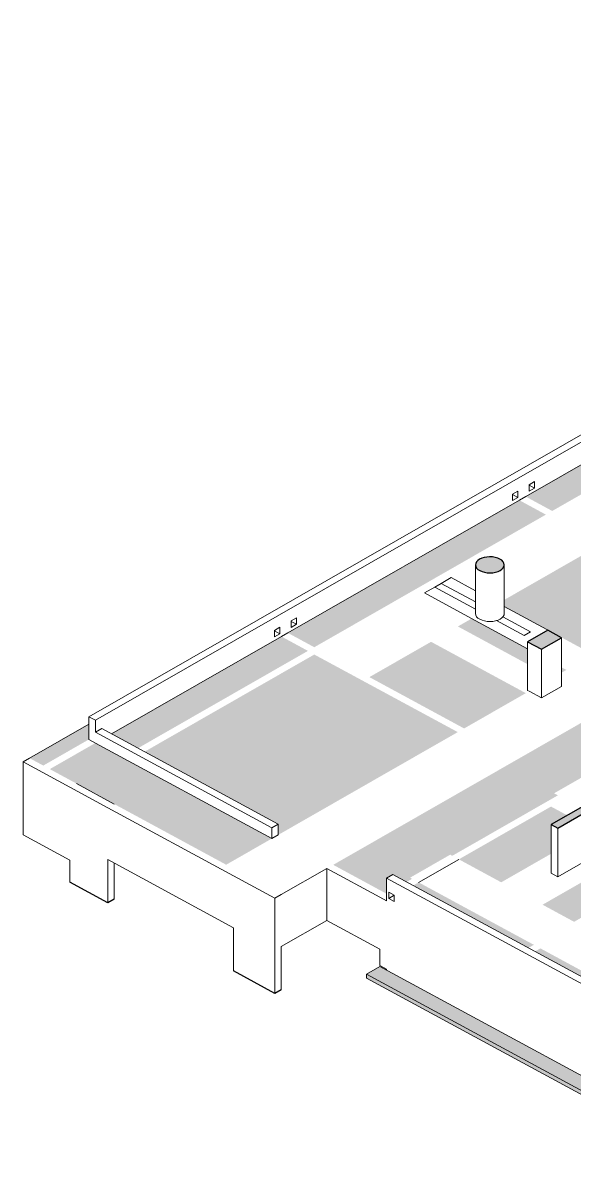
# Model space of a CAD drawing. Header units: centimetres. Extents: x -2136 to 34701, y -1430 to 84208.
# Drawn here: x 9150 to 10295, y 62409 to 64815 of the extents above; entities that cross this region are included whole.
import ezdxf

# ---------------------------------------------------------------- set-up
doc = ezdxf.new("R2010")
doc.units = ezdxf.units.CM
for name, color, linetype, lineweight in [('A-FLOR', 7, 'Continuous', 18), ('S-BEAM', 7, 'Continuous', 18), ('S-COLS', 7, 'Continuous', 18), ('S-FNDN', 7, 'Continuous', 25)]:
    doc.layers.add(name, color=color, linetype=linetype, lineweight=lineweight)

msp = doc.modelspace()

# ---------------------------------------------------------------- hatches: boundary and pattern name
at = {"layer": 'A-FLOR', "true_color": 0xbfbfbf}
for points in [[(9905.16, 63004.56), (9905.52, 63004.8), (9905.52, 63036.94), (9918.77, 63044.53), (9947.66, 63028.88), (9958.85, 63035.28), (9954.55, 63037.61), (10038.23, 63085.5), (10042.53, 63083.17), (10262.2, 63208.88), (10254.31, 63213.15), (10370.28, 63279.51), (10370.28, 63357.93), (10453.26, 63405.42), (10466.88, 63398.04), (10466.88, 63334.79), (10481.16, 63342.97), (10481.52, 63346.85), (11822.86, 64114.45), (11826.16, 64112.66), (11876.54, 64141.5), (11876.54, 64219.92), (11959.53, 64267.41), (11973.15, 64260.03), (11973.15, 64196.78), (12109.25, 64274.67), (12112.84, 64272.73), (12307.05, 64383.87), (12311.35, 64381.54), (12398.87, 64431.62), (12288.49, 64491.42), (9794.78, 63064.35), (9899.25, 63007.76)], [(10250.46, 63800.19), (10504.74, 63945.7), (10504.74, 63985.8), (10521.47, 63995.38), (10557.47, 63975.88), (10732.33, 64075.95), (10677.14, 64105.85), (10195.28, 63830.09), (10237.22, 63807.37)], [(9755.35, 63516.85), (10237.22, 63792.61), (10182.03, 63822.51), (9700.16, 63546.75), (9746.71, 63521.54)], [(10335.61, 63501.6), (10548.99, 63623.71), (10351.89, 63730.49), (10150.64, 63615.32), (10150.64, 63601.8), (10270.79, 63536.71)], [(9388.45, 63306.89), (9742.1, 63509.27), (9686.91, 63539.17), (9333.27, 63336.79), (9381.94, 63310.42)], [(10067.13, 63347.96), (10195.44, 63421.38), (9998.34, 63528.16), (9870.03, 63454.73), (10063.06, 63350.16)], [(9680.1, 63126.47), (10053.88, 63340.37), (9755.35, 63501.68), (9402.07, 63299.52), (9680.1, 63148.9)], [(9191.43, 63270.79), (9286.27, 63325.06), (9286.27, 63357), (9162.76, 63286.32), (9185.24, 63274.14)], [(9572.01, 63064.62), (9666.85, 63118.89), (9299.88, 63317.69), (9205.05, 63263.41), (9528.18, 63088.36)], [(10144.31, 63028.04), (10248.15, 63087.46), (10248.15, 63148.32), (10281.45, 63167.38), (10247.92, 63185.54), (10056.15, 63075.8), (10127.87, 63036.94)], [(10295.9, 62945.92), (10487.67, 63055.66), (10422.09, 63091.19), (10230.32, 62981.45), (10267.68, 62961.21)], [(10201.02, 62891.63), (10212.22, 62898.03), (9972.47, 63027.91), (9961.28, 63021.5), (10194.87, 62894.96)], [(10666.33, 62592.21), (10720.02, 62622.94), (10225.84, 62890.65), (10214.64, 62884.25), (10666.33, 62639.56), (10666.33, 62623.92)], [(10638.8, 62417.59), (10666.7, 62433.55), (9891.91, 62853.27), (9864.01, 62837.31), (10529.78, 62476.64)], [(10638.8, 62409.28), (10638.8, 62417.59), (9864.01, 62837.31), (9864.01, 62829), (10623.47, 62417.59)]]:
    msp.add_hatch(color=9, dxfattribs=at).paths.add_polyline_path(points, flags=0)
h = msp.add_hatch(color=9, dxfattribs=at)
h.paths.add_polyline_path([(10269.7, 63463.88), (10279.82, 63469.67), (10269.7, 63475.15), (10269.7, 63466.47)], flags=0)
h.paths.add_polyline_path([(10199.19, 63481.5), (10199.19, 63513.35), (10082.72, 63576.45), (10054.13, 63560.09), (10194.87, 63483.84)], flags=0)
at = {"layer": 'S-COLS', "lineweight": 9, "true_color": 0x8080ff}
for points in [[(10121.06, 63671.45), (10126.9, 63671.81), (10132.5, 63672.81), (10137.65, 63674.39), (10142.15, 63676.5), (10145.82, 63679.06), (10148.52, 63681.97), (10150.28, 63685.98), (10150.64, 63688.38), (10149.99, 63691.63), (10148.2, 63694.75), (10145.36, 63697.62), (10141.57, 63700.12), (10136.97, 63702.16), (10131.74, 63703.67), (10126.09, 63704.58), (10120.17, 63704.85), (10114.39, 63704.49), (10108.79, 63703.49), (10103.64, 63701.91), (10099.14, 63699.8), (10095.48, 63697.24), (10092.77, 63694.33), (10091.14, 63691.18), (10090.65, 63687.92), (10091.3, 63684.67), (10093.09, 63681.55), (10095.93, 63678.68), (10101.77, 63675.27), (10104.32, 63674.14), (10109.55, 63672.63), (10115.2, 63671.72), (10120.17, 63671.49)], [(10227.86, 63512.77), (10269.7, 63536.71), (10241.03, 63552.24), (10199.19, 63528.3), (10214.58, 63519.96)], [(10261.77, 63140.94), (10401.24, 63220.75), (10387.39, 63228), (10248.15, 63148.32)]]:
    msp.add_hatch(color=171, dxfattribs=at).paths.add_polyline_path(points, flags=0)

# ---------------------------------------------------------------- linework, layer by layer
at = {"layer": 'A-FLOR', "lineweight": 9}
for p, q in [((10677.14, 64105.85), (10195.28, 63830.09)), ((10182.03, 63822.51), (9700.16, 63546.75)), ((10150.57, 63601.84), (10256.95, 63544.21)), ((10199.19, 63513.35), (10082.72, 63576.45)), ((9686.91, 63539.17), (9333.27, 63336.79)), ((9286.27, 63357), (9162.76, 63286.32)), ((9666.85, 63118.89), (9299.88, 63317.69)), ((9260.23, 63233.52), (9339.07, 63190.81)), ((9891.91, 62853.27), (9864.01, 62837.31)), ((10666.7, 62433.55), (9891.91, 62853.27)), ((9864.01, 62837.31), (10638.8, 62417.59)), ((9864.01, 62829), (9864.01, 62837.31)), ((10638.8, 62409.28), (9864.01, 62829))]:
    msp.add_line(p, q, dxfattribs=at)
at = {"layer": 'S-BEAM', "lineweight": 9}
for p, q in [((11806.47, 64814.64), (9286.27, 63372.41)), ((9299.88, 63365.03), (11806.84, 64799.68)), ((10167.95, 63835.22), (10179.11, 63841.61)), ((10179.11, 63841.61), (10179.11, 63828.32)), ((10202.25, 63854.85), (10213.41, 63861.23)), ((10202.25, 63841.56), (10202.25, 63854.85)), ((10213.41, 63847.94), (10202.25, 63853.99)), ((10213.41, 63847.94), (10202.25, 63841.56)), ((10213.41, 63861.23), (10213.41, 63847.94)), ((10167.95, 63821.93), (10167.95, 63835.22)), ((10179.11, 63828.32), (10167.95, 63834.36)), ((10179.11, 63828.32), (10167.95, 63821.93)), ((10182.03, 63822.51), (10195.28, 63830.09)), ((10019.21, 63649.69), (10040.13, 63661.66)), ((10040.13, 63661.66), (10090.65, 63634.3)), ((9984.35, 63629.74), (10005.96, 63642.11)), ((10082.72, 63576.45), (9984.35, 63629.74)), ((9707.13, 63571.51), (9718.29, 63577.89)), ((9718.29, 63577.89), (9718.29, 63564.6)), ((9672.84, 63551.88), (9684, 63558.27)), ((9672.84, 63538.59), (9672.84, 63551.88)), ((9684, 63544.98), (9672.84, 63551.02)), ((9684, 63558.27), (9684, 63544.98)), ((9707.13, 63558.22), (9707.13, 63571.51)), ((9718.29, 63564.6), (9707.13, 63570.65)), ((9718.29, 63564.6), (9707.13, 63558.22)), ((9684, 63544.98), (9672.84, 63538.59)), ((9686.91, 63539.17), (9700.16, 63546.75)), ((10256.95, 63544.21), (10256.42, 63543.91)), ((10269.7, 63435.54), (10227.86, 63411.59)), ((10202.41, 63425.38), (10199.19, 63427.12)), ((10227.86, 63411.59), (10202.41, 63425.38)), ((9299.88, 63365.03), (9286.27, 63372.41)), ((9286.27, 63372.41), (9286.27, 63325.06)), ((9299.88, 63340.11), (9299.88, 63365.03)), ((9313.13, 63347.7), (9299.88, 63340.11)), ((9299.88, 63340.11), (9666.85, 63141.32)), ((9680.1, 63148.9), (9313.13, 63347.7)), ((9286.27, 63325.06), (9299.88, 63317.69)), ((9149.51, 63278.74), (9162.76, 63286.32)), ((9149.51, 63126.73), (9149.51, 63278.74)), ((9149.51, 63278.74), (9246.98, 63225.93)), ((9325.82, 63183.22), (9587.43, 63041.51)), ((9680.1, 63148.9), (9666.85, 63141.32)), ((9666.85, 63141.32), (9666.85, 63118.89)), ((9680.1, 63126.47), (9680.1, 63148.9)), ((9149.51, 63126.73), (9246.98, 63073.92)), ((9680.1, 63126.47), (9666.85, 63118.89)), ((10401.24, 63119.58), (10261.77, 63039.76)), ((9325.82, 63075.24), (9587.43, 62933.52)), ((10056.15, 63075.8), (9972.47, 63027.91)), ((9686.69, 63002.5), (9781.53, 63056.77)), ((9781.53, 63056.77), (9891.91, 62996.97)), ((9781.53, 63056.77), (9781.53, 62948.78)), ((10261.77, 63039.76), (10248.15, 63047.14)), ((9905.52, 63036.94), (9918.77, 63044.53)), ((9905.52, 62989.6), (9905.52, 63036.94)), ((9905.52, 63036.94), (10653.08, 62631.98)), ((10666.33, 62639.56), (9918.77, 63044.53)), ((9891.91, 62996.97), (9905.52, 62989.6)), ((9910.34, 63007.76), (9921.81, 63001.54)), ((9910.34, 62994.47), (9910.34, 63007.76)), ((9921.81, 63001.03), (9910.34, 62994.47)), ((9921.81, 63001.54), (9921.81, 62988.25)), ((9921.81, 62988.25), (9910.34, 62994.47)), ((9781.53, 62948.78), (9686.69, 62894.51)), ((9781.53, 62948.78), (9891.91, 62888.99)), ((9891.91, 62854.93), (9891.91, 62888.99)), ((9905.52, 62847.56), (9891.91, 62854.93)), ((9905.52, 62845.89), (9905.52, 62847.56))]:
    msp.add_line(p, q, dxfattribs=at)
at = {"layer": 'S-COLS', "lineweight": 9}
for p, q in [((10090.65, 63688.15), (10090.65, 63586.97)), ((10150.65, 63586.97), (10150.65, 63688.15)), ((10019.21, 63649.69), (10090.65, 63610.99)), ((10090.65, 63596.23), (10005.96, 63642.11)), ((10147.81, 63580.03), (10205.38, 63548.84)), ((10192.14, 63541.25), (10134.77, 63572.33)), ((10205.38, 63548.84), (10192.14, 63541.25)), ((10199.19, 63528.3), (10199.19, 63427.12)), ((10269.7, 63536.71), (10269.7, 63435.54)), ((10227.86, 63411.59), (10227.86, 63512.77)), ((9325.82, 63183.22), (9246.98, 63225.93)), ((9260.23, 63233.52), (9339.07, 63190.81)), ((10248.15, 63148.32), (10248.15, 63047.14)), ((10261.77, 63140.94), (10261.77, 63039.76)), ((9246.98, 63073.92), (9246.98, 63028.16)), ((9325.82, 62985.45), (9325.82, 63075.24)), ((10056.15, 63075.8), (9972.47, 63027.91)), ((9339.07, 63068.06), (9339.07, 62993.03)), ((9673.44, 62994.91), (9587.43, 63041.51)), ((9686.69, 63002.5), (9673.44, 62994.91)), ((9673.44, 62797.13), (9673.44, 62994.91)), ((9587.43, 62933.52), (9587.43, 62843.73)), ((9686.69, 62894.51), (9686.69, 62804.72))]:
    msp.add_line(p, q, dxfattribs=at)
at = {"layer": 'S-COLS', "lineweight": 25}
for p, q in [((10241.03, 63552.24), (10199.19, 63528.3)), ((10269.7, 63536.71), (10241.03, 63552.24)), ((10199.19, 63528.3), (10227.86, 63512.77)), ((10227.86, 63512.77), (10269.7, 63536.71)), ((10387.62, 63228.13), (10248.15, 63148.32)), ((10261.77, 63140.94), (10401.24, 63220.75)), ((10248.15, 63148.32), (10261.77, 63140.94)), ((9325.82, 62985.45), (9246.98, 63028.16)), ((9339.07, 62993.03), (9325.82, 62985.45)), ((9673.44, 62797.13), (9587.43, 62843.73)), ((9686.69, 62804.72), (9673.44, 62797.13))]:
    msp.add_line(p, q, dxfattribs=at)
for points in [[(10141.57, 63700.12, 0), (10136.97, 63702.16, 0), (10131.74, 63703.67, 0), (10126.09, 63704.58, 0), (10120.23, 63704.85, 0), (10114.39, 63704.49, 0), (10108.79, 63703.49, 0), (10103.64, 63701.91, 0), (10099.14, 63699.8, 0), (10095.48, 63697.24, 0), (10092.77, 63694.33, 0), (10091.14, 63691.18, 0), (10090.65, 63687.92, 0), (10091.3, 63684.67, 0), (10093.09, 63681.55, 0), (10095.93, 63678.68, 0), (10099.73, 63676.18, 0)], [(10099.73, 63676.18, 0), (10104.32, 63674.14, 0), (10109.55, 63672.63, 0), (10115.2, 63671.72, 0), (10121.06, 63671.45, 0), (10126.9, 63671.81, 0), (10132.5, 63672.81, 0), (10137.65, 63674.39, 0), (10142.15, 63676.5, 0), (10145.82, 63679.06, 0), (10148.52, 63681.97, 0), (10150.15, 63685.12, 0), (10150.64, 63688.38, 0), (10149.99, 63691.63, 0), (10148.2, 63694.75, 0), (10145.36, 63697.62, 0), (10141.57, 63700.12, 0)]]:
    msp.add_polyline3d(points, dxfattribs=at)
at = {"layer": 'S-COLS', "lineweight": 9}
for points in [[(10099.73, 63575, 0), (10095.93, 63577.5, 0), (10093.09, 63580.37, 0), (10091.3, 63583.49, 0), (10090.65, 63586.74, 0)], [(10150.64, 63587.2, 0), (10150.15, 63583.94, 0), (10148.52, 63580.79, 0), (10145.82, 63577.89, 0), (10142.15, 63575.33, 0), (10137.65, 63573.21, 0), (10132.5, 63571.63, 0), (10126.9, 63570.64, 0), (10121.06, 63570.27, 0), (10115.2, 63570.55, 0), (10109.55, 63571.46, 0), (10104.32, 63572.96, 0), (10099.73, 63575, 0)]]:
    msp.add_polyline3d(points, dxfattribs=at)
at = {"layer": 'S-FNDN', "lineweight": 9}
for p, q in [((10019.21, 63649.69), (10005.96, 63642.11)), ((10040.13, 63661.66), (10019.21, 63649.69)), ((10090.65, 63634.3), (10040.13, 63661.66)), ((10005.96, 63642.11), (9984.35, 63629.74)), ((9984.35, 63629.74), (10082.72, 63576.45)), ((10256.95, 63544.21), (10150.57, 63601.84)), ((10082.72, 63576.45), (10199.19, 63513.35)), ((10256.42, 63543.91), (10256.95, 63544.21))]:
    msp.add_line(p, q, dxfattribs=at)

doc.saveas('drawing.dxf')
